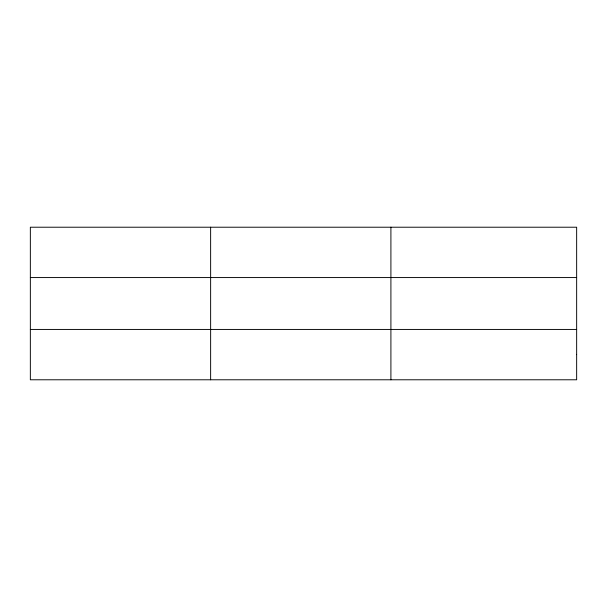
<?xml version="1.0" encoding="UTF-8"?>
<svg xmlns="http://www.w3.org/2000/svg" width="607" height="607" viewBox="0 0 607 607"><rect width="100%" height="100%" fill="white"/><g stroke="black" fill="none" stroke-linecap="round" stroke-linejoin="round"><path stroke-width="0.91" d="M210.629 379.785L210.629 227.215M390.908 379.785L390.908 227.215M30.35 277.566L576.65 277.566M30.35 329.434L576.65 329.434M576.65 354.609L576.65 379.785L30.35 379.785L30.35 227.215L576.65 227.215L576.65 354.609"/></g></svg>
